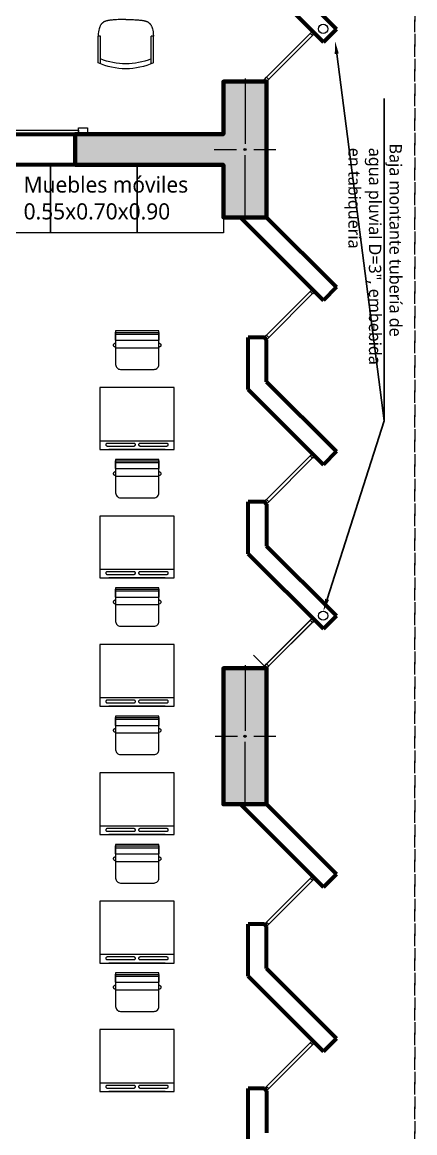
# Model space of a CAD drawing. Header units: metres. Extents: x 28 to 148, y 23 to 113.
# Drawn here: x 128.16 to 131.34, y 61.18 to 70.17 of the extents above; entities that cross this region are included whole.
import ezdxf
from ezdxf import colors
from ezdxf.entities.mleader import LeaderData, LeaderLine
from ezdxf.math import Vec2, Vec3

# ---------------------------------------------------------------- set-up
doc = ezdxf.new("R2010")
doc.units = ezdxf.units.M
doc.linetypes.add('DASHED2', pattern=[0.375, 0.25, -0.125])
doc.linetypes.add('HIDDEN2', pattern=[0.1875, 0.125, -0.0625])
for name, color, linetype, lineweight in [('COLUMNAS 50', 32, 'Continuous', 70), ('Equipamiento SR', 23, 'Continuous', 0), ('GRAFO 0 BLANCO', 7, 'Continuous', 0), ('letras sr', 7, 'Continuous', 5), ('MOBILIARIO_Pen_No__1', 7, 'Continuous', 13), ('Muros el', 144, 'Continuous', 60), ('proyecciones', 1, 'DASHED2', 5), ('Structural - Bearing_Pen_No__20', 1, 'Continuous', 0), ('tuberia de montantes', 10, 'Continuous', 0), ('Vanos', 140, 'Continuous', 5)]:
    doc.layers.add(name, color=color, linetype=linetype, lineweight=lineweight)
doc.layers.add('Mobiliario', color=7, linetype='Continuous', lineweight=0, true_color=0x7f7f7f)
doc.styles.add('Generales', font='trebuc.ttf', dxfattribs={"height": 0.1})

# ---------------------------------------------------------------- blocks, each defined once
blk = doc.blocks.new('Picture 18')
at = {"layer": 'Equipamiento SR', "linetype": 'Continuous'}
for p, q in [((0.075, 0), (0, 0)), ((0, 0), (0, -0.05)), ((4.125, 0), (0.075, 0)), ((0.075, 0), (0.075, -0.03)), ((0.075, -0.05), (0.075, 0)), ((4.125, -0.03), (4.125, 0)), ((4.2, 0), (4.125, 0)), ((4.125, 0), (4.125, -0.05)), ((4.2, -0.05), (4.2, 0)), ((0, -0.05), (0.075, -0.05)), ((0.075, -0.03), (4.125, -0.03)), ((4.125, -0.05), (4.2, -0.05))]:
    blk.add_line(p, q, dxfattribs=at)
blk = doc.blocks.new('Columna 1.10 x0.30')
at = {"true_color": 0xc7c8ca}
h = blk.add_hatch(color=9, dxfattribs=at)
h.dxf.hatch_style = 1
h.paths.add_polyline_path([(-234.8493, 113.8066), (-235.9493, 113.8066), (-235.9493, 113.4566), (-234.8493, 113.4566)])
h.paths.add_polyline_path([(-235.3906, 113.6316, -1), (-235.408, 113.6316, -1)], flags=16)
at = {"layer": 'COLUMNAS 50', "color": 1, "linetype": 'Continuous', "lineweight": 5}
for p, q in [((-235.3993, 113.8732), (-235.3993, 113.6932)), ((-235.9743, 113.6316), (-235.4443, 113.6316)), ((-235.3993, 113.5616), (-235.3993, 113.3816)), ((-234.8243, 113.6316), (-235.3543, 113.6316))]:
    blk.add_line(p, q, dxfattribs=at)
at = {"layer": 'COLUMNAS 50', "linetype": 'Continuous'}
blk.add_lwpolyline([(-235.9493, 113.4566), (-234.8493, 113.4566), (-234.8493, 113.8066), (-235.9493, 113.8066)], close=True, dxfattribs=at)
at = {"layer": 'COLUMNAS 50', "color": 1, "linetype": 'Continuous', "lineweight": 5}
blk.add_circle((-235.3993, 113.6316), 0.00871, dxfattribs=at)
blk.add_point((-235.3993, 113.6316), dxfattribs=at)
blk = doc.blocks.new('A$C0C667B88')
at = {"layer": 'Equipamiento SR'}
for p, q in [((0.0404, 0.7453), (0.265, 0.7453)), ((0.0491, 0.7653), (0.1591, 0.7653)), ((0.135, 0.7655), (0.265, 0.7655)), ((0.16, 0.7655), (0.265, 0.7655)), ((0.265, 0.7655), (0.265, 0.7453)), ((0.0404, 0.3353), (0.265, 0.3353)), ((0.0491, 0.3153), (0.1591, 0.3153)), ((0.135, 0.3155), (0.265, 0.3155)), ((0.16, 0.3155), (0.265, 0.3155)), ((0.265, 0.3353), (0.265, 0.3155))]:
    blk.add_line(p, q, dxfattribs=at)
for points in [[(0.4, 0.5403), (0.3999, 0.5534), (0.3997, 0.5663), (0.3994, 0.579), (0.399, 0.5913), (0.3985, 0.6032), (0.398, 0.6144), (0.3974, 0.6249), (0.3967, 0.6346), (0.396, 0.6433), (0.3953, 0.6512), (0.3946, 0.6584), (0.3938, 0.6648), (0.393, 0.6706), (0.3922, 0.6759), (0.3914, 0.6808), (0.3905, 0.6853), (0.3896, 0.6895), (0.3887, 0.6935), (0.3877, 0.6973), (0.3867, 0.7008), (0.3857, 0.7041), (0.3845, 0.7073), (0.3834, 0.7102), (0.3821, 0.713), (0.3808, 0.7156), (0.3794, 0.718), (0.378, 0.7203), (0.3765, 0.7226), (0.3749, 0.7247), (0.3732, 0.7268), (0.3715, 0.7288), (0.3697, 0.7307), (0.3678, 0.7327), (0.3658, 0.7346), (0.3637, 0.7366), (0.3613, 0.7385), (0.3587, 0.7405), (0.3557, 0.7426), (0.3524, 0.7447), (0.3486, 0.7468), (0.3444, 0.749), (0.3392, 0.7513), (0.3326, 0.7536), (0.3244, 0.7559), (0.3139, 0.7583), (0.3008, 0.7607), (0.2846, 0.7631), (0.265, 0.7655)], [(0.4, 0.5403), (0.3999, 0.5272), (0.3997, 0.5142), (0.3994, 0.5015), (0.399, 0.4892), (0.3985, 0.4774), (0.398, 0.4661), (0.3974, 0.4556), (0.3967, 0.446), (0.396, 0.4372), (0.3953, 0.4293), (0.3946, 0.4222), (0.3938, 0.4158), (0.393, 0.4099), (0.3922, 0.4046), (0.3914, 0.3998), (0.3905, 0.3952), (0.3896, 0.391), (0.3887, 0.387), (0.3877, 0.3832), (0.3867, 0.3797), (0.3857, 0.3764), (0.3845, 0.3733), (0.3834, 0.3703), (0.3821, 0.3676), (0.3808, 0.365), (0.3794, 0.3625), (0.378, 0.3602), (0.3765, 0.358), (0.3749, 0.3558), (0.3732, 0.3538), (0.3715, 0.3518), (0.3697, 0.3498), (0.3678, 0.3478), (0.3658, 0.3459), (0.3637, 0.344), (0.3613, 0.342), (0.3587, 0.34), (0.3557, 0.338), (0.3524, 0.3359), (0.3486, 0.3337), (0.3444, 0.3315), (0.3392, 0.3293), (0.3326, 0.327), (0.3244, 0.3247), (0.3139, 0.3223), (0.3008, 0.32), (0.2846, 0.3177), (0.265, 0.3155)]]:
    blk.add_lwpolyline(points, dxfattribs=at)
for centre, start, end in [((0.5402, 0.5403), 155.38852, 204.61148), ((0.5802, 0.5403), 157.70075, 202.29925)]:
    blk.add_arc(centre, 0.5403, start, end, dxfattribs=at)
blk = doc.blocks.new('A$C3A47622C')
at = {"layer": 'Mobiliario', "linetype": 'Continuous'}
for p, q in [((0.0251, 0.3696), (0.0111, 0.3696)), ((0.0111, 0.015), (0.0111, 0.3696)), ((0.0752, 0.3696), (0.0251, 0.3696)), ((0.0251, 0.015), (0.0251, 0.3696)), ((0.0752, 0.015), (0.0752, 0.3696)), ((0.0983, 0.3673), (0.0987, 0.37)), ((0.0987, 0.37), (0.0997, 0.3732)), ((0.0997, 0.3732), (0.1012, 0.3762)), ((0.1012, 0.3762), (0.1031, 0.3788)), ((0.1031, 0.3788), (0.1053, 0.381)), ((0.1053, 0.381), (0.1079, 0.3828)), ((0.1079, 0.3828), (0.1107, 0.384)), ((0.1107, 0.384), (0.1136, 0.3846)), ((0.1136, 0.3846), (0.1165, 0.3846)), ((0.1165, 0.3846), (0.1194, 0.384)), ((0.1194, 0.384), (0.1222, 0.3828)), ((0.1222, 0.3828), (0.1248, 0.381)), ((0.1248, 0.381), (0.127, 0.3788)), ((0.127, 0.3788), (0.1289, 0.3762)), ((0.1289, 0.3762), (0.1297, 0.3747)), ((0.1297, 0.3747), (0.1333, 0.3673)), ((0.0752, 0.015), (0.0108, 0.015)), ((0.0987, 0.0146), (0.0983, 0.0173)), ((0.0997, 0.0113), (0.0987, 0.0146)), ((0.1012, 0.0084), (0.0997, 0.0113)), ((0.1031, 0.0057), (0.1012, 0.0084)), ((0.1053, 0.0035), (0.1031, 0.0057)), ((0.1079, 0.0018), (0.1053, 0.0035)), ((0.1107, 0.0006), (0.1079, 0.0018)), ((0.1136, 0), (0.1107, 0.0006)), ((0.1165, 0), (0.1136, 0)), ((0.1194, 0.0006), (0.1165, 0)), ((0.1222, 0.0018), (0.1194, 0.0006)), ((0.1248, 0.0035), (0.1222, 0.0018)), ((0.127, 0.0057), (0.1248, 0.0035)), ((0.1289, 0.0084), (0.127, 0.0057)), ((0.1297, 0.0099), (0.1289, 0.0084)), ((0.1333, 0.0173), (0.1297, 0.0099))]:
    blk.add_line(p, q, dxfattribs=at)
at = {"layer": 'Mobiliario'}
blk.add_line((0.1361, 0.0173), (0.1361, 0.3673), dxfattribs=at)
at = {"layer": 'Mobiliario', "linetype": 'Continuous'}
blk.add_lwpolyline([(0, 0.0173), (0.2722, 0.0173, 0.414214), (0.3111, 0.0562), (0.3111, 0.3284, 0.414214), (0.2722, 0.3673), (0, 0.3673), (0, 0.0173)], format="xyb", dxfattribs=at)

msp = doc.modelspace()

# ---------------------------------------------------------------- hatches: boundary and pattern name
at = {"layer": 'GRAFO 0 BLANCO', "true_color": 0xc7c8ca}
h = msp.add_hatch(color=9, dxfattribs=at)
h.dxf.hatch_style = 1
h.paths.add_polyline_path([(129.7911, 69.0122), (129.7911, 68.5872), (130.1411, 68.5872), (130.1411, 69.6872), (129.7911, 69.6872), (129.7911, 69.2622), (128.5911, 69.2622), (128.5911, 69.0122)])
h.paths.add_polyline_path([(129.9661, 69.1459, -1), (129.9661, 69.1285, -1)], flags=16)

# ---------------------------------------------------------------- linework, layer by layer
at = {"layer": 'COLUMNAS 50', "linetype": 'Continuous'}
msp.add_lwpolyline([(128.5911, 69.0122), (128.5911, 69.2622), (129.7911, 69.2622), (129.7911, 69.6872), (130.1411, 69.6872), (130.1411, 68.5872), (129.7911, 68.5872), (129.7911, 69.0122)], close=True, dxfattribs=at)
at = {"layer": 'Equipamiento SR'}
for points in [[(128.3911, 69.0122), (128.3911, 68.4622), (127.6911, 68.4622), (127.6911, 69.0122), (128.3911, 69.0122)], [(129.0911, 69.0122), (129.0911, 68.4622), (128.3911, 68.4622), (128.3911, 69.0122), (129.0911, 69.0122)], [(129.7911, 69.0122), (129.7911, 68.4622), (129.0911, 68.4622), (129.0911, 69.0122), (129.7911, 69.0122)]]:
    msp.add_lwpolyline(points, dxfattribs=at)
at = {"layer": 'Mobiliario', "linetype": 'Continuous', "lineweight": 0}
for p, q in [((128.7911, 67.2093), (128.7911, 66.7093)), ((129.3911, 67.2093), (128.7911, 67.2093)), ((129.3911, 66.7093), (129.3911, 67.2093)), ((128.7911, 66.7798), (129.3911, 66.7798)), ((128.7911, 66.7093), (129.3911, 66.7093)), ((128.8382, 66.7501), (128.8378, 66.7482)), ((128.8378, 66.7482), (128.8378, 66.7463)), ((128.8378, 66.7463), (128.8382, 66.7445)), ((128.8389, 66.7519), (128.8382, 66.7501)), ((128.8382, 66.7445), (128.8389, 66.7427)), ((128.84, 66.7535), (128.8389, 66.7519)), ((128.8389, 66.7427), (128.84, 66.741)), ((128.8415, 66.755), (128.84, 66.7535)), ((128.84, 66.741), (128.8415, 66.7396)), ((128.8432, 66.7562), (128.8415, 66.755)), ((128.8415, 66.7396), (128.8432, 66.7384)), ((128.8451, 66.7571), (128.8432, 66.7562)), ((128.8432, 66.7384), (128.8451, 66.7374)), ((128.8472, 66.7578), (128.8451, 66.7571)), ((128.8451, 66.7374), (128.8472, 66.7368)), ((128.8494, 66.7581), (128.8472, 66.7578)), ((128.8472, 66.7368), (128.8494, 66.7364)), ((128.8505, 66.7581), (128.8494, 66.7581)), ((128.8494, 66.7364), (128.8505, 66.7364)), ((129.0658, 66.7581), (128.8505, 66.7581)), ((128.8505, 66.7364), (129.0658, 66.7364)), ((129.3191, 66.7093), (128.8631, 66.7093)), ((129.0669, 66.7581), (129.0658, 66.7581)), ((129.0658, 66.7364), (129.0669, 66.7364)), ((129.0691, 66.7578), (129.0669, 66.7581)), ((129.0669, 66.7364), (129.0691, 66.7368)), ((129.0712, 66.7571), (129.0691, 66.7578)), ((129.0691, 66.7368), (129.0712, 66.7374)), ((129.0731, 66.7562), (129.0712, 66.7571)), ((129.0712, 66.7374), (129.0731, 66.7384)), ((129.0748, 66.755), (129.0731, 66.7562)), ((129.0731, 66.7384), (129.0748, 66.7396)), ((129.0762, 66.7535), (129.0748, 66.755)), ((129.0748, 66.7396), (129.0762, 66.741)), ((129.0773, 66.7519), (129.0762, 66.7535)), ((129.0762, 66.741), (129.0773, 66.7427)), ((129.0781, 66.7501), (129.0773, 66.7519)), ((129.0773, 66.7427), (129.0781, 66.7445)), ((129.0784, 66.7482), (129.0781, 66.7501)), ((129.0781, 66.7445), (129.0784, 66.7463)), ((129.0784, 66.7463), (129.0784, 66.7482)), ((129.1042, 66.7501), (129.1038, 66.7482)), ((129.1038, 66.7482), (129.1038, 66.7463)), ((129.1038, 66.7463), (129.1042, 66.7445)), ((129.1049, 66.7519), (129.1042, 66.7501)), ((129.1042, 66.7445), (129.1049, 66.7427)), ((129.106, 66.7535), (129.1049, 66.7519)), ((129.1049, 66.7427), (129.106, 66.741)), ((129.1075, 66.755), (129.106, 66.7535)), ((129.106, 66.741), (129.1075, 66.7396)), ((129.1092, 66.7562), (129.1075, 66.755)), ((129.1075, 66.7396), (129.1092, 66.7384)), ((129.1111, 66.7571), (129.1092, 66.7562)), ((129.1092, 66.7384), (129.1111, 66.7374)), ((129.1132, 66.7578), (129.1111, 66.7571)), ((129.1111, 66.7374), (129.1132, 66.7368)), ((129.1153, 66.7581), (129.1132, 66.7578)), ((129.1132, 66.7368), (129.1153, 66.7364)), ((129.1164, 66.7581), (129.1153, 66.7581)), ((129.1153, 66.7364), (129.1164, 66.7364)), ((129.3318, 66.7581), (129.1164, 66.7581)), ((129.1164, 66.7364), (129.3318, 66.7364)), ((129.3329, 66.7581), (129.3318, 66.7581)), ((129.3318, 66.7364), (129.3329, 66.7364)), ((129.3351, 66.7578), (129.3329, 66.7581)), ((129.3329, 66.7364), (129.3351, 66.7368)), ((129.3371, 66.7571), (129.3351, 66.7578)), ((129.3351, 66.7368), (129.3371, 66.7374)), ((129.3391, 66.7562), (129.3371, 66.7571)), ((129.3371, 66.7374), (129.3391, 66.7384)), ((129.3408, 66.755), (129.3391, 66.7562)), ((129.3391, 66.7384), (129.3408, 66.7396)), ((129.3422, 66.7535), (129.3408, 66.755)), ((129.3408, 66.7396), (129.3422, 66.741)), ((129.3433, 66.7519), (129.3422, 66.7535)), ((129.3422, 66.741), (129.3433, 66.7427)), ((129.344, 66.7501), (129.3433, 66.7519)), ((129.3433, 66.7427), (129.344, 66.7445)), ((129.3444, 66.7482), (129.344, 66.7501)), ((129.344, 66.7445), (129.3444, 66.7463)), ((129.3444, 66.7463), (129.3444, 66.7482)), ((129.3761, 66.7798), (129.3761, 66.7794)), ((128.7911, 66.1699), (128.7911, 65.6699)), ((129.3911, 66.1699), (128.7911, 66.1699)), ((129.3911, 65.6699), (129.3911, 66.1699)), ((128.7911, 65.7404), (129.3911, 65.7404)), ((128.8472, 65.7184), (128.8451, 65.7177)), ((128.8494, 65.7187), (128.8472, 65.7184)), ((128.8505, 65.7187), (128.8494, 65.7187)), ((129.0658, 65.7187), (128.8505, 65.7187)), ((129.0669, 65.7187), (129.0658, 65.7187)), ((129.0691, 65.7184), (129.0669, 65.7187)), ((129.0712, 65.7177), (129.0691, 65.7184)), ((129.1132, 65.7184), (129.1111, 65.7177)), ((129.1153, 65.7187), (129.1132, 65.7184)), ((129.1164, 65.7187), (129.1153, 65.7187)), ((129.3318, 65.7187), (129.1164, 65.7187)), ((129.3329, 65.7187), (129.3318, 65.7187)), ((129.3351, 65.7184), (129.3329, 65.7187)), ((129.3371, 65.7177), (129.3351, 65.7184)), ((129.3761, 65.7404), (129.3761, 65.74)), ((128.7911, 65.6699), (129.3911, 65.6699)), ((128.8382, 65.7107), (128.8378, 65.7088)), ((128.8378, 65.7088), (128.8378, 65.7069)), ((128.8378, 65.7069), (128.8382, 65.705)), ((128.8389, 65.7125), (128.8382, 65.7107)), ((128.8382, 65.705), (128.8389, 65.7033)), ((128.84, 65.7141), (128.8389, 65.7125)), ((128.8389, 65.7033), (128.84, 65.7016)), ((128.8415, 65.7155), (128.84, 65.7141)), ((128.84, 65.7016), (128.8415, 65.7002)), ((128.8432, 65.7168), (128.8415, 65.7155)), ((128.8415, 65.7002), (128.8432, 65.6989)), ((128.8451, 65.7177), (128.8432, 65.7168)), ((128.8432, 65.6989), (128.8451, 65.698)), ((128.8451, 65.698), (128.8472, 65.6973)), ((128.8472, 65.6973), (128.8494, 65.697)), ((128.8494, 65.697), (128.8505, 65.697)), ((128.8505, 65.697), (129.0658, 65.697)), ((129.3191, 65.6699), (128.8631, 65.6699)), ((129.0658, 65.697), (129.0669, 65.697)), ((129.0669, 65.697), (129.0691, 65.6973)), ((129.0691, 65.6973), (129.0712, 65.698)), ((129.0731, 65.7168), (129.0712, 65.7177)), ((129.0712, 65.698), (129.0731, 65.6989)), ((129.0748, 65.7155), (129.0731, 65.7168)), ((129.0731, 65.6989), (129.0748, 65.7002)), ((129.0762, 65.7141), (129.0748, 65.7155)), ((129.0748, 65.7002), (129.0762, 65.7016)), ((129.0773, 65.7125), (129.0762, 65.7141)), ((129.0762, 65.7016), (129.0773, 65.7033)), ((129.0781, 65.7107), (129.0773, 65.7125)), ((129.0773, 65.7033), (129.0781, 65.705)), ((129.0784, 65.7088), (129.0781, 65.7107)), ((129.0781, 65.705), (129.0784, 65.7069)), ((129.0784, 65.7069), (129.0784, 65.7088)), ((129.1042, 65.7107), (129.1038, 65.7088)), ((129.1038, 65.7088), (129.1038, 65.7069)), ((129.1038, 65.7069), (129.1042, 65.705)), ((129.1049, 65.7125), (129.1042, 65.7107)), ((129.1042, 65.705), (129.1049, 65.7033)), ((129.106, 65.7141), (129.1049, 65.7125)), ((129.1049, 65.7033), (129.106, 65.7016)), ((129.1075, 65.7155), (129.106, 65.7141)), ((129.106, 65.7016), (129.1075, 65.7002)), ((129.1092, 65.7168), (129.1075, 65.7155)), ((129.1075, 65.7002), (129.1092, 65.6989)), ((129.1111, 65.7177), (129.1092, 65.7168)), ((129.1092, 65.6989), (129.1111, 65.698)), ((129.1111, 65.698), (129.1132, 65.6973)), ((129.1132, 65.6973), (129.1153, 65.697)), ((129.1153, 65.697), (129.1164, 65.697)), ((129.1164, 65.697), (129.3318, 65.697)), ((129.3318, 65.697), (129.3329, 65.697)), ((129.3329, 65.697), (129.3351, 65.6973)), ((129.3351, 65.6973), (129.3371, 65.698)), ((129.3391, 65.7168), (129.3371, 65.7177)), ((129.3371, 65.698), (129.3391, 65.6989)), ((129.3408, 65.7155), (129.3391, 65.7168)), ((129.3391, 65.6989), (129.3408, 65.7002)), ((129.3422, 65.7141), (129.3408, 65.7155)), ((129.3408, 65.7002), (129.3422, 65.7016)), ((129.3433, 65.7125), (129.3422, 65.7141)), ((129.3422, 65.7016), (129.3433, 65.7033)), ((129.344, 65.7107), (129.3433, 65.7125)), ((129.3433, 65.7033), (129.344, 65.705)), ((129.3444, 65.7088), (129.344, 65.7107)), ((129.344, 65.705), (129.3444, 65.7069)), ((129.3444, 65.7069), (129.3444, 65.7088)), ((128.7911, 65.1305), (128.7911, 64.6305)), ((129.3911, 65.1305), (128.7911, 65.1305)), ((129.3911, 64.6305), (129.3911, 65.1305)), ((128.7911, 64.701), (129.3911, 64.701)), ((128.8382, 64.6712), (128.8378, 64.6694)), ((128.8378, 64.6694), (128.8378, 64.6675)), ((128.8378, 64.6675), (128.8382, 64.6656)), ((128.8389, 64.673), (128.8382, 64.6712)), ((128.8382, 64.6656), (128.8389, 64.6638)), ((128.84, 64.6747), (128.8389, 64.673)), ((128.8389, 64.6638), (128.84, 64.6622)), ((128.8415, 64.6761), (128.84, 64.6747)), ((128.84, 64.6622), (128.8415, 64.6607)), ((128.8432, 64.6773), (128.8415, 64.6761)), ((128.8415, 64.6607), (128.8432, 64.6595)), ((128.8451, 64.6783), (128.8432, 64.6773)), ((128.8432, 64.6595), (128.8451, 64.6586)), ((128.8472, 64.6789), (128.8451, 64.6783)), ((128.8451, 64.6586), (128.8472, 64.6579)), ((128.8494, 64.6793), (128.8472, 64.6789)), ((128.8472, 64.6579), (128.8494, 64.6576)), ((128.8505, 64.6793), (128.8494, 64.6793)), ((128.8494, 64.6576), (128.8505, 64.6576)), ((129.0658, 64.6793), (128.8505, 64.6793)), ((128.8505, 64.6576), (129.0658, 64.6576)), ((129.0669, 64.6793), (129.0658, 64.6793)), ((129.0658, 64.6576), (129.0669, 64.6576)), ((129.0691, 64.6789), (129.0669, 64.6793)), ((129.0669, 64.6576), (129.0691, 64.6579)), ((129.0712, 64.6783), (129.0691, 64.6789)), ((129.0691, 64.6579), (129.0712, 64.6586)), ((129.0731, 64.6773), (129.0712, 64.6783)), ((129.0712, 64.6586), (129.0731, 64.6595)), ((129.0748, 64.6761), (129.0731, 64.6773)), ((129.0731, 64.6595), (129.0748, 64.6607)), ((129.0762, 64.6747), (129.0748, 64.6761)), ((129.0748, 64.6607), (129.0762, 64.6622)), ((129.0773, 64.673), (129.0762, 64.6747)), ((129.0762, 64.6622), (129.0773, 64.6638)), ((129.0781, 64.6712), (129.0773, 64.673)), ((129.0773, 64.6638), (129.0781, 64.6656)), ((129.0784, 64.6694), (129.0781, 64.6712)), ((129.0781, 64.6656), (129.0784, 64.6675)), ((129.0784, 64.6675), (129.0784, 64.6694)), ((129.1042, 64.6712), (129.1038, 64.6694)), ((129.1038, 64.6694), (129.1038, 64.6675)), ((129.1038, 64.6675), (129.1042, 64.6656)), ((129.1049, 64.673), (129.1042, 64.6712)), ((129.1042, 64.6656), (129.1049, 64.6638)), ((129.106, 64.6747), (129.1049, 64.673)), ((129.1049, 64.6638), (129.106, 64.6622)), ((129.1075, 64.6761), (129.106, 64.6747)), ((129.106, 64.6622), (129.1075, 64.6607)), ((129.1092, 64.6773), (129.1075, 64.6761)), ((129.1075, 64.6607), (129.1092, 64.6595)), ((129.1111, 64.6783), (129.1092, 64.6773)), ((129.1092, 64.6595), (129.1111, 64.6586)), ((129.1132, 64.6789), (129.1111, 64.6783)), ((129.1111, 64.6586), (129.1132, 64.6579)), ((129.1153, 64.6793), (129.1132, 64.6789)), ((129.1132, 64.6579), (129.1153, 64.6576)), ((129.1164, 64.6793), (129.1153, 64.6793)), ((129.1153, 64.6576), (129.1164, 64.6576)), ((129.3318, 64.6793), (129.1164, 64.6793)), ((129.1164, 64.6576), (129.3318, 64.6576)), ((129.3329, 64.6793), (129.3318, 64.6793)), ((129.3318, 64.6576), (129.3329, 64.6576)), ((129.3351, 64.6789), (129.3329, 64.6793)), ((129.3329, 64.6576), (129.3351, 64.6579)), ((129.3371, 64.6783), (129.3351, 64.6789)), ((129.3351, 64.6579), (129.3371, 64.6586)), ((129.3391, 64.6773), (129.3371, 64.6783)), ((129.3371, 64.6586), (129.3391, 64.6595)), ((129.3408, 64.6761), (129.3391, 64.6773)), ((129.3391, 64.6595), (129.3408, 64.6607)), ((129.3422, 64.6747), (129.3408, 64.6761)), ((129.3408, 64.6607), (129.3422, 64.6622)), ((129.3433, 64.673), (129.3422, 64.6747)), ((129.3422, 64.6622), (129.3433, 64.6638)), ((129.344, 64.6712), (129.3433, 64.673)), ((129.3433, 64.6638), (129.344, 64.6656)), ((129.3444, 64.6694), (129.344, 64.6712)), ((129.344, 64.6656), (129.3444, 64.6675)), ((129.3444, 64.6675), (129.3444, 64.6694)), ((129.3761, 64.701), (129.3761, 64.7005)), ((128.7911, 64.6305), (129.3911, 64.6305)), ((129.3191, 64.6305), (128.8631, 64.6305)), ((128.7911, 64.0911), (128.7911, 63.5911)), ((129.3911, 64.0911), (128.7911, 64.0911)), ((129.3911, 63.5911), (129.3911, 64.0911)), ((128.7911, 63.6615), (129.3911, 63.6615)), ((129.3761, 63.6615), (129.3761, 63.6611)), ((128.7911, 63.5911), (129.3911, 63.5911)), ((128.8382, 63.6318), (128.8378, 63.63)), ((128.8378, 63.63), (128.8378, 63.6281)), ((128.8378, 63.6281), (128.8382, 63.6262)), ((128.8389, 63.6336), (128.8382, 63.6318)), ((128.8382, 63.6262), (128.8389, 63.6244)), ((128.84, 63.6352), (128.8389, 63.6336)), ((128.8389, 63.6244), (128.84, 63.6228)), ((128.8415, 63.6367), (128.84, 63.6352)), ((128.84, 63.6228), (128.8415, 63.6213)), ((128.8432, 63.6379), (128.8415, 63.6367)), ((128.8415, 63.6213), (128.8432, 63.6201)), ((128.8451, 63.6389), (128.8432, 63.6379)), ((128.8432, 63.6201), (128.8451, 63.6191)), ((128.8472, 63.6395), (128.8451, 63.6389)), ((128.8451, 63.6191), (128.8472, 63.6185)), ((128.8494, 63.6398), (128.8472, 63.6395)), ((128.8472, 63.6185), (128.8494, 63.6182)), ((128.8505, 63.6398), (128.8494, 63.6398)), ((128.8494, 63.6182), (128.8505, 63.6182)), ((129.0658, 63.6398), (128.8505, 63.6398)), ((128.8505, 63.6182), (129.0658, 63.6182)), ((129.3191, 63.5911), (128.8631, 63.5911)), ((129.0669, 63.6398), (129.0658, 63.6398)), ((129.0658, 63.6182), (129.0669, 63.6182)), ((129.0691, 63.6395), (129.0669, 63.6398)), ((129.0669, 63.6182), (129.0691, 63.6185)), ((129.0712, 63.6389), (129.0691, 63.6395)), ((129.0691, 63.6185), (129.0712, 63.6191)), ((129.0731, 63.6379), (129.0712, 63.6389)), ((129.0712, 63.6191), (129.0731, 63.6201)), ((129.0748, 63.6367), (129.0731, 63.6379)), ((129.0731, 63.6201), (129.0748, 63.6213)), ((129.0762, 63.6352), (129.0748, 63.6367)), ((129.0748, 63.6213), (129.0762, 63.6228)), ((129.0773, 63.6336), (129.0762, 63.6352)), ((129.0762, 63.6228), (129.0773, 63.6244)), ((129.0781, 63.6318), (129.0773, 63.6336)), ((129.0773, 63.6244), (129.0781, 63.6262)), ((129.0784, 63.63), (129.0781, 63.6318)), ((129.0781, 63.6262), (129.0784, 63.6281)), ((129.0784, 63.6281), (129.0784, 63.63)), ((129.1042, 63.6318), (129.1038, 63.63)), ((129.1038, 63.63), (129.1038, 63.6281)), ((129.1038, 63.6281), (129.1042, 63.6262)), ((129.1049, 63.6336), (129.1042, 63.6318)), ((129.1042, 63.6262), (129.1049, 63.6244)), ((129.106, 63.6352), (129.1049, 63.6336)), ((129.1049, 63.6244), (129.106, 63.6228)), ((129.1075, 63.6367), (129.106, 63.6352)), ((129.106, 63.6228), (129.1075, 63.6213)), ((129.1092, 63.6379), (129.1075, 63.6367)), ((129.1075, 63.6213), (129.1092, 63.6201)), ((129.1111, 63.6389), (129.1092, 63.6379)), ((129.1092, 63.6201), (129.1111, 63.6191)), ((129.1132, 63.6395), (129.1111, 63.6389)), ((129.1111, 63.6191), (129.1132, 63.6185)), ((129.1153, 63.6398), (129.1132, 63.6395)), ((129.1132, 63.6185), (129.1153, 63.6182)), ((129.1164, 63.6398), (129.1153, 63.6398)), ((129.1153, 63.6182), (129.1164, 63.6182)), ((129.3318, 63.6398), (129.1164, 63.6398)), ((129.1164, 63.6182), (129.3318, 63.6182)), ((129.3329, 63.6398), (129.3318, 63.6398)), ((129.3318, 63.6182), (129.3329, 63.6182)), ((129.3351, 63.6395), (129.3329, 63.6398)), ((129.3329, 63.6182), (129.3351, 63.6185)), ((129.3371, 63.6389), (129.3351, 63.6395)), ((129.3351, 63.6185), (129.3371, 63.6191)), ((129.3391, 63.6379), (129.3371, 63.6389)), ((129.3371, 63.6191), (129.3391, 63.6201)), ((129.3408, 63.6367), (129.3391, 63.6379)), ((129.3391, 63.6201), (129.3408, 63.6213)), ((129.3422, 63.6352), (129.3408, 63.6367)), ((129.3408, 63.6213), (129.3422, 63.6228)), ((129.3433, 63.6336), (129.3422, 63.6352)), ((129.3422, 63.6228), (129.3433, 63.6244)), ((129.344, 63.6318), (129.3433, 63.6336)), ((129.3433, 63.6244), (129.344, 63.6262)), ((129.3444, 63.63), (129.344, 63.6318)), ((129.344, 63.6262), (129.3444, 63.6281)), ((129.3444, 63.6281), (129.3444, 63.63)), ((128.7911, 63.0516), (128.7911, 62.5516)), ((129.3911, 63.0516), (128.7911, 63.0516)), ((129.3911, 62.5516), (129.3911, 63.0516)), ((128.7911, 62.6221), (129.3911, 62.6221)), ((128.8382, 62.5924), (128.8378, 62.5905)), ((128.8378, 62.5905), (128.8378, 62.5886)), ((128.8378, 62.5886), (128.8382, 62.5868)), ((128.8389, 62.5942), (128.8382, 62.5924)), ((128.8382, 62.5868), (128.8389, 62.585)), ((128.84, 62.5958), (128.8389, 62.5942)), ((128.8389, 62.585), (128.84, 62.5833)), ((128.8415, 62.5973), (128.84, 62.5958)), ((128.84, 62.5833), (128.8415, 62.5819)), ((128.8432, 62.5985), (128.8415, 62.5973)), ((128.8415, 62.5819), (128.8432, 62.5807)), ((128.8451, 62.5994), (128.8432, 62.5985)), ((128.8432, 62.5807), (128.8451, 62.5797)), ((128.8472, 62.6001), (128.8451, 62.5994)), ((128.8451, 62.5797), (128.8472, 62.5791)), ((128.8494, 62.6004), (128.8472, 62.6001)), ((128.8472, 62.5791), (128.8494, 62.5787)), ((128.8505, 62.6004), (128.8494, 62.6004)), ((128.8494, 62.5787), (128.8505, 62.5787)), ((129.0658, 62.6004), (128.8505, 62.6004)), ((128.8505, 62.5787), (129.0658, 62.5787)), ((129.0669, 62.6004), (129.0658, 62.6004)), ((129.0658, 62.5787), (129.0669, 62.5787)), ((129.0691, 62.6001), (129.0669, 62.6004)), ((129.0669, 62.5787), (129.0691, 62.5791)), ((129.0712, 62.5994), (129.0691, 62.6001)), ((129.0691, 62.5791), (129.0712, 62.5797)), ((129.0731, 62.5985), (129.0712, 62.5994)), ((129.0712, 62.5797), (129.0731, 62.5807)), ((129.0748, 62.5973), (129.0731, 62.5985)), ((129.0731, 62.5807), (129.0748, 62.5819)), ((129.0762, 62.5958), (129.0748, 62.5973)), ((129.0748, 62.5819), (129.0762, 62.5833)), ((129.0773, 62.5942), (129.0762, 62.5958)), ((129.0762, 62.5833), (129.0773, 62.585)), ((129.0781, 62.5924), (129.0773, 62.5942)), ((129.0773, 62.585), (129.0781, 62.5868)), ((129.0784, 62.5905), (129.0781, 62.5924)), ((129.0781, 62.5868), (129.0784, 62.5886)), ((129.0784, 62.5886), (129.0784, 62.5905)), ((129.1042, 62.5924), (129.1038, 62.5905)), ((129.1038, 62.5905), (129.1038, 62.5886)), ((129.1038, 62.5886), (129.1042, 62.5868)), ((129.1049, 62.5942), (129.1042, 62.5924)), ((129.1042, 62.5868), (129.1049, 62.585)), ((129.106, 62.5958), (129.1049, 62.5942)), ((129.1049, 62.585), (129.106, 62.5833)), ((129.1075, 62.5973), (129.106, 62.5958)), ((129.106, 62.5833), (129.1075, 62.5819)), ((129.1092, 62.5985), (129.1075, 62.5973)), ((129.1075, 62.5819), (129.1092, 62.5807)), ((129.1111, 62.5994), (129.1092, 62.5985)), ((129.1092, 62.5807), (129.1111, 62.5797)), ((129.1132, 62.6001), (129.1111, 62.5994)), ((129.1111, 62.5797), (129.1132, 62.5791)), ((129.1153, 62.6004), (129.1132, 62.6001)), ((129.1132, 62.5791), (129.1153, 62.5787)), ((129.1164, 62.6004), (129.1153, 62.6004)), ((129.1153, 62.5787), (129.1164, 62.5787)), ((129.3318, 62.6004), (129.1164, 62.6004)), ((129.1164, 62.5787), (129.3318, 62.5787)), ((129.3329, 62.6004), (129.3318, 62.6004)), ((129.3318, 62.5787), (129.3329, 62.5787)), ((129.3351, 62.6001), (129.3329, 62.6004)), ((129.3329, 62.5787), (129.3351, 62.5791)), ((129.3371, 62.5994), (129.3351, 62.6001)), ((129.3351, 62.5791), (129.3371, 62.5797)), ((129.3391, 62.5985), (129.3371, 62.5994)), ((129.3371, 62.5797), (129.3391, 62.5807)), ((129.3408, 62.5973), (129.3391, 62.5985)), ((129.3391, 62.5807), (129.3408, 62.5819)), ((129.3422, 62.5958), (129.3408, 62.5973)), ((129.3408, 62.5819), (129.3422, 62.5833)), ((129.3433, 62.5942), (129.3422, 62.5958)), ((129.3422, 62.5833), (129.3433, 62.585)), ((129.344, 62.5924), (129.3433, 62.5942)), ((129.3433, 62.585), (129.344, 62.5868)), ((129.3444, 62.5905), (129.344, 62.5924)), ((129.344, 62.5868), (129.3444, 62.5886)), ((129.3444, 62.5886), (129.3444, 62.5905)), ((129.3761, 62.6221), (129.3761, 62.6217)), ((128.7911, 62.5516), (129.3911, 62.5516)), ((129.3191, 62.5516), (128.8631, 62.5516)), ((128.7911, 62.0122), (128.7911, 61.5122)), ((129.3911, 62.0122), (128.7911, 62.0122)), ((129.3911, 61.5122), (129.3911, 62.0122)), ((128.7911, 61.5827), (129.3911, 61.5827)), ((129.3761, 61.5827), (129.3761, 61.5823)), ((128.7911, 61.5122), (129.3911, 61.5122)), ((128.8382, 61.553), (128.8378, 61.5511)), ((128.8378, 61.5511), (128.8378, 61.5492)), ((128.8378, 61.5492), (128.8382, 61.5473)), ((128.8389, 61.5548), (128.8382, 61.553)), ((128.8382, 61.5473), (128.8389, 61.5456)), ((128.84, 61.5564), (128.8389, 61.5548)), ((128.8389, 61.5456), (128.84, 61.5439)), ((128.8415, 61.5579), (128.84, 61.5564)), ((128.84, 61.5439), (128.8415, 61.5425)), ((128.8432, 61.5591), (128.8415, 61.5579)), ((128.8415, 61.5425), (128.8432, 61.5412)), ((128.8451, 61.56), (128.8432, 61.5591)), ((128.8432, 61.5412), (128.8451, 61.5403)), ((128.8472, 61.5607), (128.8451, 61.56)), ((128.8451, 61.5403), (128.8472, 61.5396)), ((128.8494, 61.561), (128.8472, 61.5607)), ((128.8472, 61.5396), (128.8494, 61.5393)), ((128.8505, 61.561), (128.8494, 61.561)), ((128.8494, 61.5393), (128.8505, 61.5393)), ((129.0658, 61.561), (128.8505, 61.561)), ((128.8505, 61.5393), (129.0658, 61.5393)), ((129.3191, 61.5122), (128.8631, 61.5122)), ((129.0669, 61.561), (129.0658, 61.561)), ((129.0658, 61.5393), (129.0669, 61.5393)), ((129.0691, 61.5607), (129.0669, 61.561)), ((129.0669, 61.5393), (129.0691, 61.5396)), ((129.0712, 61.56), (129.0691, 61.5607)), ((129.0691, 61.5396), (129.0712, 61.5403)), ((129.0731, 61.5591), (129.0712, 61.56)), ((129.0712, 61.5403), (129.0731, 61.5412)), ((129.0748, 61.5579), (129.0731, 61.5591)), ((129.0731, 61.5412), (129.0748, 61.5425)), ((129.0762, 61.5564), (129.0748, 61.5579)), ((129.0748, 61.5425), (129.0762, 61.5439)), ((129.0773, 61.5548), (129.0762, 61.5564)), ((129.0762, 61.5439), (129.0773, 61.5456)), ((129.0781, 61.553), (129.0773, 61.5548)), ((129.0773, 61.5456), (129.0781, 61.5473)), ((129.0784, 61.5511), (129.0781, 61.553)), ((129.0781, 61.5473), (129.0784, 61.5492)), ((129.0784, 61.5492), (129.0784, 61.5511)), ((129.1042, 61.553), (129.1038, 61.5511)), ((129.1038, 61.5511), (129.1038, 61.5492)), ((129.1038, 61.5492), (129.1042, 61.5473)), ((129.1049, 61.5548), (129.1042, 61.553)), ((129.1042, 61.5473), (129.1049, 61.5456)), ((129.106, 61.5564), (129.1049, 61.5548)), ((129.1049, 61.5456), (129.106, 61.5439)), ((129.1075, 61.5579), (129.106, 61.5564)), ((129.106, 61.5439), (129.1075, 61.5425)), ((129.1092, 61.5591), (129.1075, 61.5579)), ((129.1075, 61.5425), (129.1092, 61.5412)), ((129.1111, 61.56), (129.1092, 61.5591)), ((129.1092, 61.5412), (129.1111, 61.5403)), ((129.1132, 61.5607), (129.1111, 61.56)), ((129.1111, 61.5403), (129.1132, 61.5396)), ((129.1153, 61.561), (129.1132, 61.5607)), ((129.1132, 61.5396), (129.1153, 61.5393)), ((129.1164, 61.561), (129.1153, 61.561)), ((129.1153, 61.5393), (129.1164, 61.5393)), ((129.3318, 61.561), (129.1164, 61.561)), ((129.1164, 61.5393), (129.3318, 61.5393)), ((129.3329, 61.561), (129.3318, 61.561)), ((129.3318, 61.5393), (129.3329, 61.5393)), ((129.3351, 61.5607), (129.3329, 61.561)), ((129.3329, 61.5393), (129.3351, 61.5396)), ((129.3371, 61.56), (129.3351, 61.5607)), ((129.3351, 61.5396), (129.3371, 61.5403)), ((129.3391, 61.5591), (129.3371, 61.56)), ((129.3371, 61.5403), (129.3391, 61.5412)), ((129.3408, 61.5579), (129.3391, 61.5591)), ((129.3391, 61.5412), (129.3408, 61.5425)), ((129.3422, 61.5564), (129.3408, 61.5579)), ((129.3408, 61.5425), (129.3422, 61.5439)), ((129.3433, 61.5548), (129.3422, 61.5564)), ((129.3422, 61.5439), (129.3433, 61.5456)), ((129.344, 61.553), (129.3433, 61.5548)), ((129.3433, 61.5456), (129.344, 61.5473)), ((129.3444, 61.5511), (129.344, 61.553)), ((129.344, 61.5473), (129.3444, 61.5492)), ((129.3444, 61.5492), (129.3444, 61.5511))]:
    msp.add_line(p, q, dxfattribs=at)
at = {"layer": 'Muros el', "ltscale": 0.05}
for p, q in [((130.1234, 67.6149), (129.9911, 67.6149)), ((130.1411, 67.5973), (130.1234, 67.6149)), ((129.9911, 65.865), (129.9911, 66.2849)), ((130.1234, 66.2849), (129.9911, 66.2849)), ((130.1411, 66.2672), (130.1234, 66.2849)), ((130.1234, 62.8649), (129.9911, 62.8649)), ((130.1411, 62.8473), (130.1234, 62.8649)), ((129.9911, 61.115), (129.9911, 61.5349)), ((130.1234, 61.5349), (129.9911, 61.5349)), ((130.1411, 61.5172), (130.1234, 61.5349))]:
    msp.add_line(p, q, dxfattribs=at)
for points in [[(130.1411, 70.6772), (130.7068, 70.1115)], [(130.6007, 70.0054), (129.9911, 70.615)], [(130.7068, 70.1115), (130.6007, 70.0054)], [(130.6007, 67.9155), (129.929, 68.5872)], [(130.1411, 68.5872), (130.7068, 68.0215)], [(130.7068, 68.0215), (130.6007, 67.9155)], [(129.9911, 67.1951), (129.9911, 67.6149)], [(130.1411, 67.2572), (130.1411, 67.5973)], [(130.1411, 67.2572), (130.7068, 66.6915)], [(130.6007, 66.5854), (129.9911, 67.1951)], [(130.7068, 66.6915), (130.6007, 66.5854)], [(130.1411, 66.2672), (130.1411, 65.9272)], [(130.1411, 65.9272), (130.7068, 65.3615)], [(130.6007, 65.2554), (129.9911, 65.865)], [(130.7068, 65.3615), (130.6007, 65.2554)], [(130.6007, 63.1655), (129.929, 63.8372)], [(130.1411, 63.8372), (130.7068, 63.2715)], [(130.7068, 63.2715), (130.6007, 63.1655)], [(129.9911, 62.4451), (129.9911, 62.8649)], [(130.1411, 62.5072), (130.1411, 62.8473)], [(130.1411, 62.5072), (130.7068, 61.9415)], [(130.6007, 61.8354), (129.9911, 62.4451)], [(130.7068, 61.9415), (130.6007, 61.8354)], [(130.1411, 61.5172), (130.1411, 61.1772)]]:
    msp.add_lwpolyline(points, dxfattribs=at)
msp.add_lwpolyline([(128.5911, 69.0122), (125.2911, 69.0122), (125.2911, 69.2622), (128.5911, 69.2622)], close=True, dxfattribs=at)
at = {"layer": 'proyecciones', "linetype": 'HIDDEN2', "ltscale": 0.5}
for p, q in [((131.3411, 59.4872), (131.3411, 88.2872)), ((131.3411, 79.4719), (131.3411, 59.4872))]:
    msp.add_line(p, q, dxfattribs=at)
at = {"layer": 'Structural - Bearing_Pen_No__20', "linetype": 'Continuous'}
for p, q in [((129.9661, 69.7122), (129.9661, 69.1822)), ((129.7161, 69.1372), (129.8961, 69.1372)), ((130.0361, 69.1372), (130.2161, 69.1372)), ((129.9661, 68.5622), (129.9661, 69.0922))]:
    msp.add_line(p, q, dxfattribs=at)
msp.add_circle((129.9661, 69.1372), 0.00871, dxfattribs=at)
msp.add_point((129.9661, 69.1372), dxfattribs=at)
at = {"layer": 'tuberia de montantes'}
for centre in [(130.599, 70.1132), (130.599, 65.3632)]:
    msp.add_circle(centre, 0.0375, dxfattribs=at)
at = {"layer": 'Vanos', "color": 7, "linetype": 'Continuous'}
for p, q in [((130.1411, 69.6872), (130.53, 70.0761)), ((130.1411, 69.7226), (130.4947, 70.0761)), ((130.4947, 70.0761), (130.5124, 70.0938)), ((130.5124, 70.0584), (130.4947, 70.0761)), ((130.53, 70.0761), (130.5124, 70.0938)), ((130.53, 70.0761), (130.5124, 70.0584)), ((130.1234, 69.7049), (130.1411, 69.7226)), ((130.1411, 69.6872), (130.1234, 69.7049)), ((130.1588, 69.7049), (130.1411, 69.7226)), ((130.1588, 69.7049), (130.1411, 69.6872)), ((130.1411, 67.5973), (130.53, 67.9862)), ((130.1411, 67.6326), (130.4947, 67.9862)), ((130.4947, 67.9862), (130.5124, 68.0038)), ((130.5124, 67.9685), (130.4947, 67.9862)), ((130.53, 67.9862), (130.5124, 68.0038)), ((130.53, 67.9862), (130.5124, 67.9685)), ((130.1234, 67.6149), (130.1411, 67.6326)), ((130.1411, 67.6326), (130.1588, 67.6149)), ((130.1411, 66.2672), (130.53, 66.6561)), ((130.1411, 66.3026), (130.4947, 66.6561)), ((130.4947, 66.6561), (130.5124, 66.6738)), ((130.5124, 66.6385), (130.4947, 66.6561)), ((130.53, 66.6561), (130.5124, 66.6738)), ((130.53, 66.6561), (130.5124, 66.6385)), ((130.1234, 66.2849), (130.1411, 66.3026)), ((130.1411, 66.3026), (130.1588, 66.2849)), ((130.1235, 64.9549), (130.5124, 65.3438)), ((130.1411, 64.9372), (130.5301, 65.3261)), ((130.1411, 64.9372), (130.53, 65.3261)), ((130.1411, 64.9726), (130.4947, 65.3261)), ((130.4947, 65.3261), (130.5124, 65.3438)), ((130.5124, 65.3084), (130.4947, 65.3261)), ((130.53, 65.3261), (130.5124, 65.3438)), ((130.53, 65.3261), (130.5124, 65.3084)), ((130.1411, 64.9372), (130.0351, 65.0433)), ((130.1235, 64.9549), (130.1058, 64.9726)), ((130.1234, 64.9549), (130.1411, 64.9726)), ((130.1411, 64.9372), (130.1234, 64.9549)), ((130.1411, 64.9726), (130.1235, 64.9549)), ((130.1588, 64.9549), (130.1411, 64.9726)), ((130.1588, 64.9549), (130.1411, 64.9372)), ((130.1411, 62.8473), (130.53, 63.2362)), ((130.1411, 62.8826), (130.4947, 63.2362)), ((130.4947, 63.2362), (130.5124, 63.2538)), ((130.5124, 63.2185), (130.4947, 63.2362)), ((130.53, 63.2362), (130.5124, 63.2538)), ((130.53, 63.2362), (130.5124, 63.2185)), ((130.1234, 62.8649), (130.1411, 62.8826)), ((130.1411, 62.8826), (130.1588, 62.8649)), ((130.1411, 61.5172), (130.53, 61.9061)), ((130.1411, 61.5526), (130.4947, 61.9061)), ((130.4947, 61.9061), (130.5124, 61.9238)), ((130.5124, 61.8885), (130.4947, 61.9061)), ((130.53, 61.9061), (130.5124, 61.9238)), ((130.53, 61.9061), (130.5124, 61.8885)), ((130.1234, 61.5349), (130.1411, 61.5526)), ((130.1411, 61.5526), (130.1588, 61.5349))]:
    msp.add_line(p, q, dxfattribs=at)

# ---------------------------------------------------------------- block references
at = {"layer": 'COLUMNAS 50', "rotation": 90.00000079175702}
msp.add_blockref('Columna 1.10 x0.30', (243.5977, 299.7865), dxfattribs=at)
at = {"layer": 'Equipamiento SR', "xscale": -1, "rotation": 270}
msp.add_blockref('A$C0C667B88', (128.4598, 69.7899), dxfattribs=at)
at = {"layer": 'Equipamiento SR', "rotation": 270}
for p in [(128.9006, 67.6679), (128.9006, 66.6285), (128.9006, 65.5891), (128.9006, 64.5496), (128.9006, 63.5102), (128.9006, 62.4708)]:
    msp.add_blockref('A$C3A47622C', p, dxfattribs=at)
at = {"layer": 'MOBILIARIO_Pen_No__1', "linetype": 'Continuous', "xscale": -1, "rotation": 180}
msp.add_blockref('Picture 18', (124.4911, 69.2622), dxfattribs=at)

# ---------------------------------------------------------------- texts
at = {"layer": 'letras sr', "insert": (128.1726, 68.9178), "char_height": 0.13, "attachment_point": 1, "style": 'Generales'}
msp.add_mtext('Muebles móviles\\P0.55x0.70x0.90', dxfattribs=at)

# ---------------------------------------------------------------- leaders
at = {"layer": 'letras sr'}
ml = msp.add_multileader_mtext('Standard', dxfattribs=at)
ml.set_content('{\\H0.86957x;Baja montante tubería de\\P agua pluvial D=3", embebida\\P en tabiquería}', color=256, style='Generales')
ml.set_leader_properties()
ml.build(insert=Vec2(0, 0))
ml.multileader.update_dxf_attribs({"text_right_attachment_type": 6, "dogleg_length": 0.36, "arrow_head_size": 0.1})
ctx = ml.context
ctx.base_point, ctx.char_height, ctx.arrow_head_size, ctx.landing_gap_size, ctx.plane_origin, ctx.plane_x_axis, ctx.plane_y_axis = Vec3(131.1646, 69.2747), 0.115, 0.1, 0.09, Vec3(131.6005, 69.7381), Vec3(0, -1), Vec3(1, 0)
ctx.right_attachment = 6
notes = []
notes.append((ctx, [(1, (1, 1, 0), (131.0929, 66.9396), (0, 1), 0.36, [(0, [(130.6962, 70.0114)], 0, []), (1, [(130.6006, 65.4006)], 0, [])])]))
ctx.mtext.insert, ctx.mtext.text_direction, ctx.mtext.rotation, ctx.mtext.flow_direction = Vec3(131.2362, 69.1847), Vec3(0, -1), 4.712389, 5
for ctx, leaders in notes:
    for number, flags, end, landing, length, lines in leaders:
        leader = LeaderData()
        leader.index, (leader.has_last_leader_line, leader.has_dogleg_vector, leader.attachment_direction) = number, flags
        leader.last_leader_point, leader.dogleg_vector, leader.dogleg_length = Vec3(end), Vec3(landing), length
        for number, points, colour, breaks in lines:
            line = LeaderLine()
            line.index, line.vertices, line.color, line.breaks = number, Vec3.list(points), colors.encode_raw_color(colour), breaks
            leader.lines.append(line)
        ctx.leaders.append(leader)

doc.saveas('drawing.dxf')
